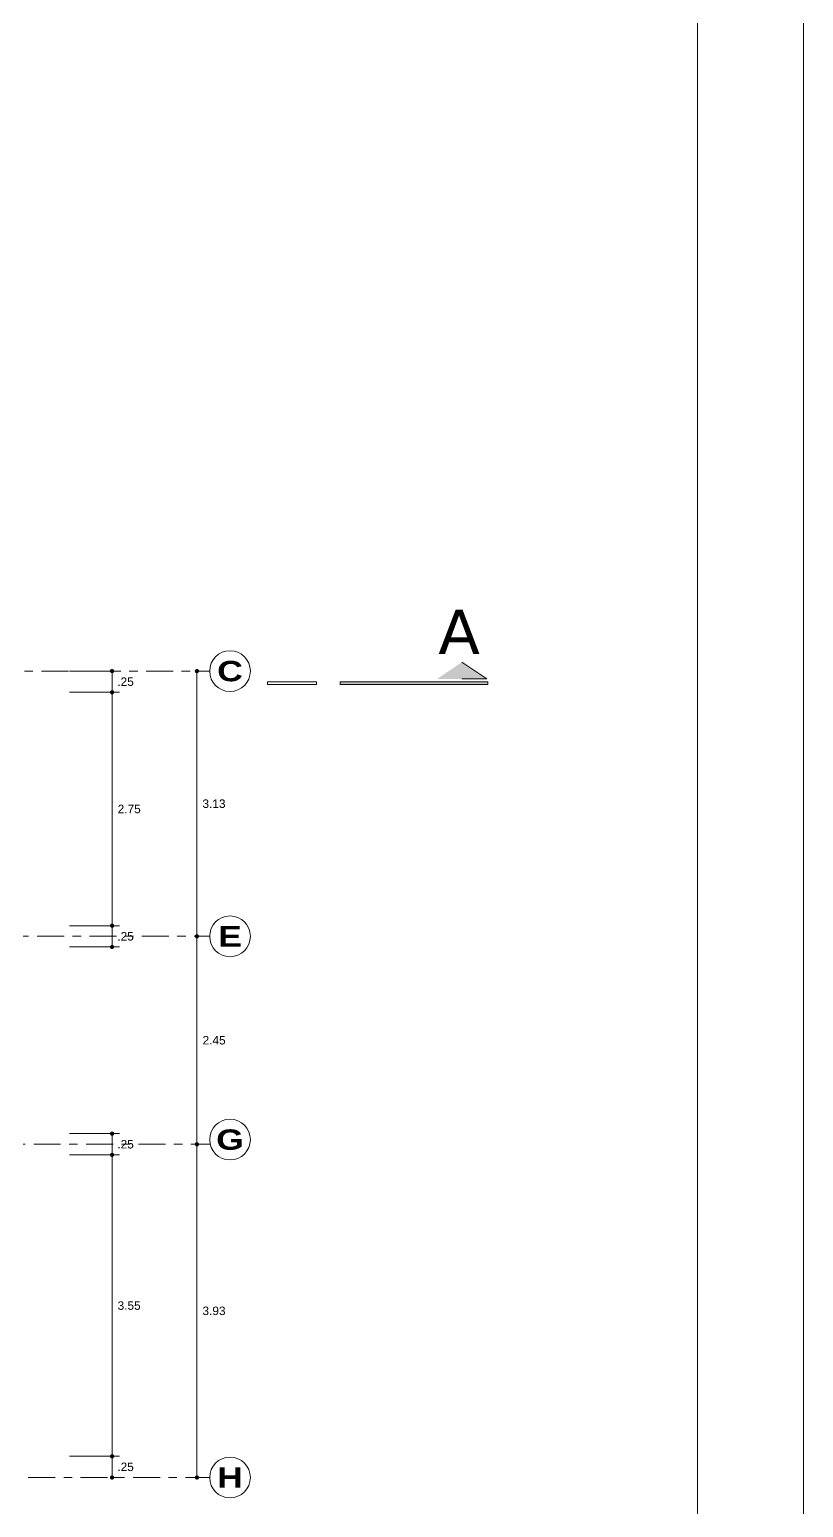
# Model space of a CAD drawing. Header units: millimetres. Extents: x 2178 to 2304, y 1220 to 1359.
# Drawn here: x 2227.95 to 2237.07, y 1283.62 to 1301.03 of the extents above; entities that cross this region are included whole.
import ezdxf
from ezdxf.enums import TextEntityAlignment as Align

# ---------------------------------------------------------------- set-up
doc = ezdxf.new("R2010")
doc.units = ezdxf.units.MM
doc.linetypes.add('CENTER', pattern=[50.8, 31.75, -6.35, 6.35, -6.35])
doc.layers.get('0').update_dxf_attribs({"lineweight": 0})
for name, color, linetype, lineweight in [('COTAS', 40, 'Continuous', 20), ('Ejes22', 50, 'CENTER', 9), ('linha vista piso', 30, 'Continuous', 5), ('mobiliário', 51, 'Continuous', 5)]:
    doc.layers.add(name, color=color, linetype=linetype, lineweight=lineweight)
doc.layers.add('TEXT', color=7, linetype='Continuous')
doc.styles.add('ARIAL', font='arial.ttf')
doc.styles.add('ARIALCH', font='arialbd.ttf', dxfattribs={"width": 1.25})
doc.styles.get("Standard").update_dxf_attribs({"font": 'arial.ttf'})
doc.dimstyles.new('RPM 50', dxfattribs={"dimtxt": 0.1, "dimasz": 0.05, "dimexe": 0.0885, "dimexo": 0.1535, "dimgap": 0.071, "dimtad": 2, "dimtih": 1, "dimtoh": 1, "dimzin": 4, "dimdsep": 46, "dimtxsty": 'ARIAL', "dimblk": 'DOT', "dimcen": 0.4, "dimdle": 0.25, "dimclrd": 8, "dimclre": 8, "dimclrt": 9, "dimadec": 0, "dimazin": 0, "dimtfac": 1, "dimtix": 1, "dimtmove": 0, "dimatfit": 3, "dimldrblk": 'DOT', "dimfxl": 0.5, "dimfxlon": 1, "dimlwd": 0, "dimlwe": 0, "dimarcsym": 0})

# ---------------------------------------------------------------- blocks, each defined once
blk = doc.blocks.new('_DOT')
at = {"color": 0, "linetype": 'ByBlock'}
blk.add_line((-0.5, 0), (-1, 0), dxfattribs=at)
at = {"color": 0, "linetype": 'ByBlock', "const_width": 0.5}
blk.add_lwpolyline([(-0.25, 0, 1), (0.25, 0, 1)], format="xyb", close=True, dxfattribs=at)
blk = doc.blocks.new('*D1123')
at = {"color": 8, "lineweight": 0, "transparency": 16777216}
for p, q in [((2229.924, 1287.897), (2230.013, 1287.897)), ((2229.924, 1284.021), (2229.924, 1287.847)), ((2229.924, 1283.971), (2230.013, 1283.971))]:
    blk.add_line(p, q, dxfattribs=at)
at = {"layer": 'Defpoints', "color": 0, "transparency": 16777216}
for p in [(2229.924, 1287.897), (2229.924, 1287.897), (2229.924, 1283.971)]:
    blk.add_point(p, dxfattribs=at)
at = {"color": 8, "lineweight": 0, "transparency": 16777216, "xscale": 0.05, "yscale": 0.05, "zscale": 0.05}
for p, rotation in [((2229.924, 1287.897), 90), ((2229.924, 1283.971), 270)]:
    blk.add_blockref('_DOT', p, dxfattribs=dict(at, rotation=rotation))
at = {"color": 9, "transparency": 16777216, "insert": (2230.125, 1285.934), "char_height": 0.1, "attachment_point": 5, "style": 'ARIAL'}
blk.add_mtext('3.93', dxfattribs=at)
blk = doc.blocks.new('*D1203')
at = {"color": 8, "lineweight": 0, "transparency": 16777216}
for p, q in [((2229.924, 1290.347), (2230.013, 1290.347)), ((2229.924, 1287.947), (2229.924, 1290.297)), ((2229.924, 1287.897), (2230.013, 1287.897))]:
    blk.add_line(p, q, dxfattribs=at)
at = {"layer": 'Defpoints', "color": 0, "transparency": 16777216}
for p in [(2229.924, 1290.347), (2229.924, 1290.347), (2229.924, 1287.897)]:
    blk.add_point(p, dxfattribs=at)
at = {"color": 8, "lineweight": 0, "transparency": 16777216, "xscale": 0.05, "yscale": 0.05, "zscale": 0.05}
for p, rotation in [((2229.924, 1290.347), 90), ((2229.924, 1287.897), 270)]:
    blk.add_blockref('_DOT', p, dxfattribs=dict(at, rotation=rotation))
at = {"color": 9, "transparency": 16777216, "insert": (2230.126, 1289.122), "char_height": 0.1, "attachment_point": 5, "style": 'ARIAL'}
blk.add_mtext('2.45', dxfattribs=at)
blk = doc.blocks.new('*D1204')
at = {"color": 8, "lineweight": 0, "transparency": 16777216}
for p, q in [((2229.924, 1293.472), (2230.013, 1293.472)), ((2229.924, 1290.397), (2229.924, 1293.422)), ((2229.924, 1290.347), (2230.013, 1290.347))]:
    blk.add_line(p, q, dxfattribs=at)
at = {"layer": 'Defpoints', "color": 0, "transparency": 16777216}
for p in [(2229.924, 1293.472), (2229.924, 1293.472), (2229.924, 1290.347)]:
    blk.add_point(p, dxfattribs=at)
at = {"color": 8, "lineweight": 0, "transparency": 16777216, "xscale": 0.05, "yscale": 0.05, "zscale": 0.05}
for p, rotation in [((2229.924, 1293.472), 90), ((2229.924, 1290.347), 270)]:
    blk.add_blockref('_DOT', p, dxfattribs=dict(at, rotation=rotation))
at = {"color": 9, "transparency": 16777216, "insert": (2230.125, 1291.909), "char_height": 0.1, "attachment_point": 5, "style": 'ARIAL'}
blk.add_mtext('3.13', dxfattribs=at)
blk = doc.blocks.new('*D1135')
at = {"color": 8, "lineweight": 0, "transparency": 16777216}
for p, q in [((2228.424, 1284.221), (2229.013, 1284.221)), ((2228.924, 1284.021), (2228.924, 1284.171)), ((2228.924, 1283.971), (2229.013, 1283.971))]:
    blk.add_line(p, q, dxfattribs=at)
at = {"layer": 'Defpoints', "color": 0, "transparency": 16777216}
for p in [(2227.323, 1284.221), (2228.924, 1284.221), (2228.924, 1283.971)]:
    blk.add_point(p, dxfattribs=at)
at = {"color": 8, "lineweight": 0, "transparency": 16777216, "xscale": 0.05, "yscale": 0.05, "zscale": 0.05}
for p, rotation in [((2228.924, 1284.221), 90), ((2228.924, 1283.971), 270)]:
    blk.add_blockref('_DOT', p, dxfattribs=dict(at, rotation=rotation))
at = {"color": 9, "transparency": 16777216, "insert": (2229.083, 1284.096), "char_height": 0.1, "attachment_point": 5, "style": 'ARIAL'}
blk.add_mtext('.25', dxfattribs=at)
blk = doc.blocks.new('*D1136')
at = {"color": 8, "lineweight": 0, "transparency": 16777216}
for p, q in [((2228.424, 1287.772), (2229.013, 1287.772)), ((2228.924, 1284.271), (2228.924, 1287.722)), ((2228.424, 1284.221), (2229.013, 1284.221))]:
    blk.add_line(p, q, dxfattribs=at)
at = {"layer": 'Defpoints', "color": 0, "transparency": 16777216}
for p in [(2227.135, 1287.772), (2228.924, 1287.772), (2227.323, 1284.221)]:
    blk.add_point(p, dxfattribs=at)
at = {"color": 8, "lineweight": 0, "transparency": 16777216, "xscale": 0.05, "yscale": 0.05, "zscale": 0.05}
for p, rotation in [((2228.924, 1287.772), 90), ((2228.924, 1284.221), 270)]:
    blk.add_blockref('_DOT', p, dxfattribs=dict(at, rotation=rotation))
at = {"color": 9, "transparency": 16777216, "insert": (2229.125, 1285.996), "char_height": 0.1, "attachment_point": 5, "style": 'ARIAL'}
blk.add_mtext('3.55', dxfattribs=at)
blk = doc.blocks.new('*D1137')
at = {"color": 8, "lineweight": 0, "transparency": 16777216}
for p, q in [((2228.424, 1288.022), (2229.013, 1288.022)), ((2228.924, 1287.822), (2228.924, 1287.972)), ((2228.424, 1287.772), (2229.013, 1287.772))]:
    blk.add_line(p, q, dxfattribs=at)
at = {"layer": 'Defpoints', "color": 0, "transparency": 16777216}
for p in [(2227.135, 1288.022), (2228.924, 1288.022), (2227.135, 1287.772)]:
    blk.add_point(p, dxfattribs=at)
at = {"color": 8, "lineweight": 0, "transparency": 16777216, "xscale": 0.05, "yscale": 0.05, "zscale": 0.05}
for p, rotation in [((2228.924, 1288.022), 90), ((2228.924, 1287.772), 270)]:
    blk.add_blockref('_DOT', p, dxfattribs=dict(at, rotation=rotation))
at = {"color": 9, "transparency": 16777216, "insert": (2229.083, 1287.897), "char_height": 0.1, "attachment_point": 5, "style": 'ARIAL'}
blk.add_mtext('.25', dxfattribs=at)
blk = doc.blocks.new('*D1138')
at = {"color": 8, "lineweight": 0, "transparency": 16777216}
for p, q in [((2228.424, 1290.472), (2229.013, 1290.472)), ((2228.924, 1290.272), (2228.924, 1290.422)), ((2228.424, 1290.222), (2229.013, 1290.222))]:
    blk.add_line(p, q, dxfattribs=at)
at = {"layer": 'Defpoints', "color": 0, "transparency": 16777216}
for p in [(2227.175, 1290.472), (2228.924, 1290.472), (2227.175, 1290.222)]:
    blk.add_point(p, dxfattribs=at)
at = {"color": 8, "lineweight": 0, "transparency": 16777216, "xscale": 0.05, "yscale": 0.05, "zscale": 0.05}
for p, rotation in [((2228.924, 1290.472), 90), ((2228.924, 1290.222), 270)]:
    blk.add_blockref('_DOT', p, dxfattribs=dict(at, rotation=rotation))
at = {"color": 9, "transparency": 16777216, "insert": (2229.083, 1290.347), "char_height": 0.1, "attachment_point": 5, "style": 'ARIAL'}
blk.add_mtext('.25', dxfattribs=at)
blk = doc.blocks.new('*D1139')
at = {"color": 8, "lineweight": 0, "transparency": 16777216}
for p, q in [((2228.424, 1293.222), (2229.013, 1293.222)), ((2228.924, 1290.522), (2228.924, 1293.172)), ((2228.424, 1290.472), (2229.013, 1290.472))]:
    blk.add_line(p, q, dxfattribs=at)
at = {"layer": 'Defpoints', "color": 0, "transparency": 16777216}
for p in [(2227.224, 1293.222), (2228.924, 1293.222), (2227.175, 1290.472)]:
    blk.add_point(p, dxfattribs=at)
at = {"color": 8, "lineweight": 0, "transparency": 16777216, "xscale": 0.05, "yscale": 0.05, "zscale": 0.05}
for p, rotation in [((2228.924, 1293.222), 90), ((2228.924, 1290.472), 270)]:
    blk.add_blockref('_DOT', p, dxfattribs=dict(at, rotation=rotation))
at = {"color": 9, "transparency": 16777216, "insert": (2229.126, 1291.847), "char_height": 0.1, "attachment_point": 5, "style": 'ARIAL'}
blk.add_mtext('2.75', dxfattribs=at)
blk = doc.blocks.new('*D1140')
at = {"color": 8, "lineweight": 0, "transparency": 16777216}
for p, q in [((2228.424, 1293.472), (2229.013, 1293.472)), ((2228.924, 1293.272), (2228.924, 1293.422)), ((2228.424, 1293.222), (2229.013, 1293.222))]:
    blk.add_line(p, q, dxfattribs=at)
at = {"layer": 'Defpoints', "color": 0, "transparency": 16777216}
for p in [(2227.224, 1293.472), (2228.924, 1293.472), (2227.224, 1293.222)]:
    blk.add_point(p, dxfattribs=at)
at = {"color": 8, "lineweight": 0, "transparency": 16777216, "xscale": 0.05, "yscale": 0.05, "zscale": 0.05}
for p, rotation in [((2228.924, 1293.472), 90), ((2228.924, 1293.222), 270)]:
    blk.add_blockref('_DOT', p, dxfattribs=dict(at, rotation=rotation))
at = {"color": 9, "transparency": 16777216, "insert": (2229.083, 1293.347), "char_height": 0.1, "attachment_point": 5, "style": 'ARIAL'}
blk.add_mtext('.25', dxfattribs=at)

msp = doc.modelspace()

# ---------------------------------------------------------------- hatches: boundary and pattern name
at = {"layer": 'mobiliário'}
h = msp.add_hatch(color=256, dxfattribs=at)
h.paths.add_polyline_path([(2233.351, 1293.344), (2231.898, 1293.344), (2231.898, 1293.315), (2233.351, 1293.315)])
h.paths.add_polyline_path([(2233.046, 1293.577), (2232.753, 1293.379), (2233.046, 1293.379), (2233.339, 1293.379)])
h.paths.add_polyline_path([(2231.898, 1293.344), (2231.61, 1293.344), (2231.61, 1293.315), (2231.898, 1293.315)])
h = msp.add_hatch(color=256, dxfattribs=at)
h.paths.add_polyline_path([(2233.351, 1293.344), (2231.898, 1293.344), (2231.898, 1293.315), (2233.351, 1293.315)])
h.paths.add_polyline_path([(2233.046, 1293.577), (2232.753, 1293.379), (2233.046, 1293.379), (2233.339, 1293.379)])
h.paths.add_polyline_path([(2231.898, 1293.344), (2231.61, 1293.344), (2231.61, 1293.315), (2231.898, 1293.315)])

# ---------------------------------------------------------------- linework, layer by layer
for p, q in [((2237.07, 1269.505), (2237.07, 1311.505)), ((2235.82, 1270.005), (2235.82, 1311.005))]:
    msp.add_line(p, q)
at = {"layer": 'COTAS'}
for centre in [(2230.314, 1293.472), (2230.314, 1290.347), (2230.314, 1287.952), (2230.314, 1283.971)]:
    msp.add_circle(centre, 0.24, dxfattribs=at)
at = {"layer": 'Ejes22', "linetype": 'CENTER', "lineweight": 9, "ltscale": 0.01}
for points in [[(2227.474, 1293.472), (2230.074, 1293.472)], [(2227.423, 1290.347), (2230.074, 1290.347)], [(2227.383, 1287.897), (2230.074, 1287.897)], [(2227.319, 1283.971), (2230.074, 1283.971)]]:
    msp.add_lwpolyline(points, dxfattribs=at)
at = {"layer": 'linha vista piso', "lineweight": 0, "ltscale": 0.01}
for p in [(2233.046, 1293.577), (2233.046, 1293.577), (2233.046, 1293.379), (2233.046, 1293.379)]:
    msp.add_line(p, (2233.339, 1293.379), dxfattribs=at)
for points in [[(2230.754, 1293.344), (2231.334, 1293.344), (2231.334, 1293.315), (2230.754, 1293.315)], [(2231.61, 1293.315), (2233.351, 1293.315), (2233.351, 1293.344), (2231.61, 1293.344)]]:
    msp.add_lwpolyline(points, close=True, dxfattribs=at)

# ---------------------------------------------------------------- texts
at = {"layer": 'COTAS', "style": 'ARIALCH', "width": 1.25}
for tag, p in [('C', (2230.314, 1293.472)), ('E', (2230.314, 1290.347)), ('G', (2230.314, 1287.952)), ('H', (2230.314, 1283.971))]:
    msp.add_attdef(tag, text='LETRAONUMERO', height=0.24, dxfattribs=at).set_placement(p, align=Align.MIDDLE_CENTER)
at = {"layer": 'TEXT', "insert": (2233.258, 1293.675), "char_height": 0.52232, "width": 34.08115, "attachment_point": 9}
msp.add_mtext('{\\fVerdana|b0|i0|c0|p34;A}', dxfattribs=at)
msp.add_mtext('{\\fVerdana|b0|i0|c0|p34;A}', dxfattribs=at)

# ---------------------------------------------------------------- dimensions: what is measured, and where the dimension line sits
for base, p1, p2, picture, middle in [((2228.924, 1293.472), (2227.224, 1293.222), (2227.224, 1293.472), '*D1140', (2229.083, 1293.347)), ((2229.924248934, 1293.471513212), (2229.924248934, 1290.346513212), (2229.924248934, 1293.471513212), '*D1204', (2230.125092045, 1291.909013212)), ((2228.924, 1293.222), (2227.175, 1290.472), (2227.224, 1293.222), '*D1139', (2229.126, 1291.847)), ((2228.924, 1290.472), (2227.175, 1290.222), (2227.175, 1290.472), '*D1138', (2229.083, 1290.347)), ((2229.924, 1290.347), (2229.924, 1287.897), (2229.924, 1290.347), '*D1203', (2230.126, 1289.122)), ((2228.924, 1288.022), (2227.135, 1287.772), (2227.135, 1288.022), '*D1137', (2229.083, 1287.897)), ((2228.924, 1287.772), (2227.323, 1284.221), (2227.135, 1287.772), '*D1136', (2229.125, 1285.996))]:
    dim = msp.add_linear_dim(base=base, p1=p1, p2=p2, angle=90, dimstyle='RPM 50', override={"dimtmove": 1})
    dim.commit()
    dim.dimension.update_dxf_attribs({"geometry": picture, "text_midpoint": middle})
for base, p1, p2, picture, middle in [((2229.924, 1287.897), (2229.924, 1283.971), (2229.924, 1287.897), '*D1123', (2230.125, 1285.934)), ((2228.924, 1284.221), (2228.924, 1283.971), (2227.323, 1284.221), '*D1135', (2229.083, 1284.096))]:
    dim = msp.add_linear_dim(base=base, p1=p1, p2=p2, angle=90, dimstyle='RPM 50')
    dim.commit()
    dim.dimension.update_dxf_attribs({"geometry": picture, "text_midpoint": middle})

doc.saveas('drawing.dxf')
